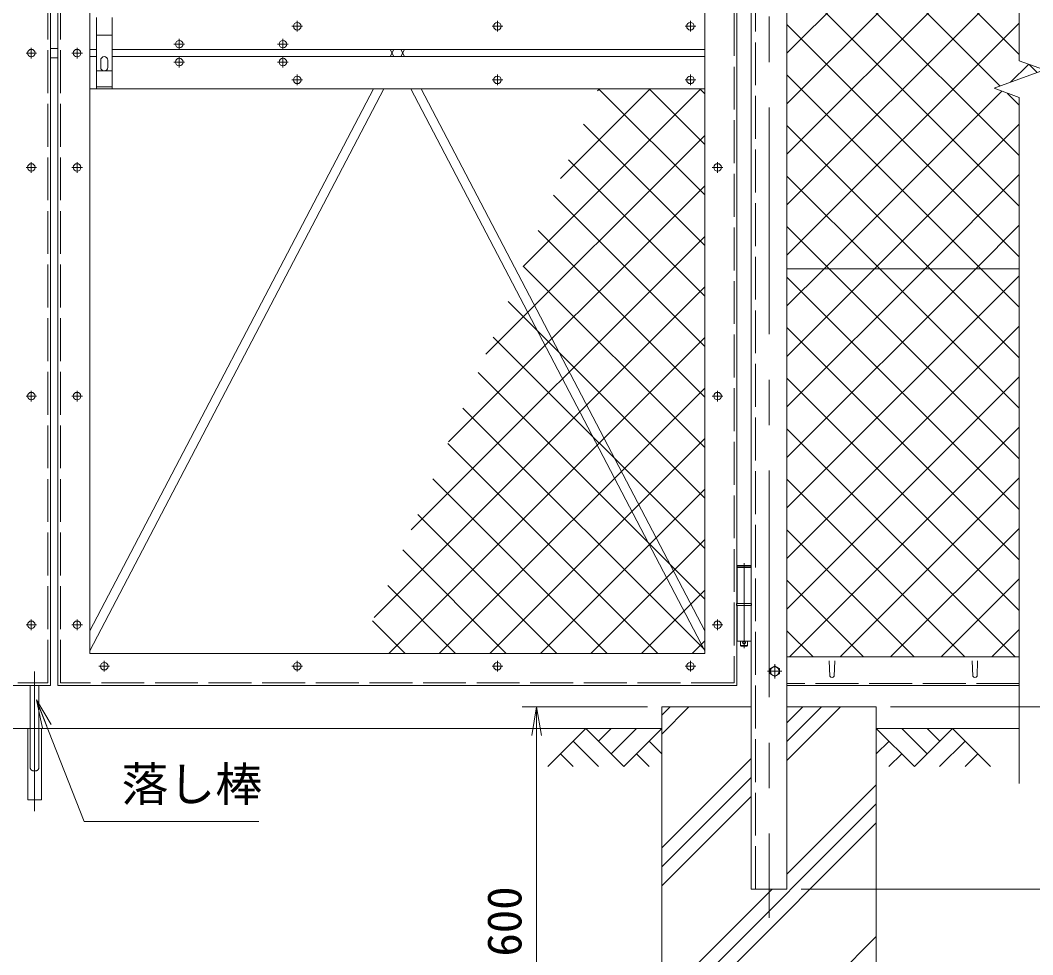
# Model space of a CAD drawing. Units: millimetres at full size; details may follow other scales. Extents: x -4200 to 4200, y -2970 to 2970.
# Drawn here: x 1194 to 2611, y -885 to 422 of the extents above; entities that cross this region are included whole.
import ezdxf
from ezdxf.enums import TextEntityAlignment as Align

# ---------------------------------------------------------------- set-up
doc = ezdxf.new("R2010")
doc.units = ezdxf.units.MM
doc.header["$LTSCALE"] = 10
doc.linetypes.add('DASHED', pattern=[7.5, 6, -1.5])
doc.linetypes.add('USER1', pattern=[50.8, 31.75, -6.35, 6.35, -6.35])
for name, color, linetype, lineweight in [('0-1_D-STR1', 1, 'Continuous', 18), ('0-2_D-BMK', 2, 'USER1', 13), ('0-3_D-STR3', 3, 'Continuous', 13), ('0-4_D-STR4', 7, 'Continuous', 18), ('0-5_D-STR-DIM', 7, 'Continuous', 13), ('0-6_D-BGD', 7, 'Continuous', 18), ('0-7_0', 7, 'Continuous', 18), ('0-8_D-DCR-HCH', 7, 'Continuous', 13), ('0-9_D-STR-TXT', 7, 'Continuous', 13), ('0-A_D-STR2', 7, 'Continuous', 13)]:
    doc.layers.add(name, color=color, linetype=linetype, lineweight=lineweight)
doc.styles.add('ＭＳ ゴシック', font='')
doc.styles.get('ＭＳ ゴシック').set_extended_font_data('MS Gothic')

# ---------------------------------------------------------------- blocks, each defined once
blk = doc.blocks.new('_Open')
at = {"layer": '0-7_0'}
blk.add_line((-10, 1.667), (0, 0), dxfattribs=at)
blk.add_lwpolyline([(-10, -1.667), (0, 0), (-10, 0)], dxfattribs=at)

msp = doc.modelspace()

# ---------------------------------------------------------------- linework, layer by layer
at = {"layer": '0-1_D-STR1', "linetype": 'DASHED'}
for p, q in [((2222.99, -793.63), (2222.99, 1276.37)), ((1250.99, -504.63), (1250.99, 1257.37)), ((1232.99, -504.63), (1232.99, 1156.37)), ((290.99, -504.63), (1232.99, -504.63)), ((2192.99, -504.63), (1250.99, -504.63)), ((2591.99, -505.63), (2266.99, -505.63))]:
    msp.add_line(p, q, dxfattribs=at)
at = {"layer": '0-1_D-STR1'}
for p, q in [((1291.99, -463.63), (1291.99, 1216.37)), ((2151.99, 1216.37), (2151.99, -463.63)), ((1300.99, 381.37), (1291.99, 381.37)), ((1300.99, 371.37), (1291.99, 371.37)), ((2151.99, 381.37), (1322.99, 381.37)), ((2151.99, 371.37), (1322.99, 371.37)), ((2151.99, 326.37), (1291.99, 326.37)), ((2151.99, -463.63), (1291.99, -463.63)), ((1291.99, -463.63), (2151.99, -463.63)), ((2266.99, -468.63), (2591.99, -468.63)), ((2326.99, -495.5), (2326.24, -474)), ((2332.99, -495.5), (2333.74, -474)), ((2526.99, -495.5), (2526.24, -474)), ((2532.99, -495.5), (2533.74, -474)), ((2591.99, -508.63), (2266.99, -508.63))]:
    msp.add_line(p, q, dxfattribs=at)
for points in [[(2266.99, -793.63), (2216.99, -793.63), (2216.99, 1276.37), (2266.99, 1276.37)], [(2196.99, 1261.37), (2196.99, -508.63), (1246.99, -508.63), (1246.99, 1261.37)]]:
    msp.add_lwpolyline(points, close=True, dxfattribs=at)
msp.add_lwpolyline([(286.99, 1261.37), (286.99, -508.63), (1236.99, -508.63), (1236.99, 1156.37)], dxfattribs=at)
at = {"layer": '0-1_D-STR1', "linetype": 'DASHED'}
msp.add_lwpolyline([(1250.99, 1257.37), (2192.99, 1257.37), (2192.99, -504.63)], dxfattribs=at)
at = {"layer": '0-1_D-STR1'}
for centre in [(2329.99, -494.25), (2529.99, -494.25)]:
    msp.add_arc(centre, 3.25, 202.61986, 337.38014, dxfattribs=at)
at = {"layer": '0-2_D-BMK'}
for p, q in [((2241.99, 1316.37), (2241.99, -833.63)), ((1589.43, 413.87), (1574.55, 413.87)), ((1581.99, 421.31), (1581.99, 406.43)), ((1869.43, 413.87), (1854.55, 413.87)), ((1861.99, 421.31), (1861.99, 406.43)), ((2139.43, 413.87), (2124.55, 413.87)), ((2131.99, 421.31), (2131.99, 406.43)), ((1209.99, 383.81), (1209.99, 368.93)), ((1273.99, 383.81), (1273.99, 368.93)), ((1424.43, 388.87), (1409.55, 388.87)), ((1416.99, 396.31), (1416.99, 381.43)), ((1569.43, 388.87), (1554.55, 388.87)), ((1561.99, 396.31), (1561.99, 381.43)), ((1202.55, 376.37), (1217.43, 376.37)), ((1281.43, 376.37), (1266.55, 376.37)), ((1416.99, 371.31), (1416.99, 356.43)), ((1561.99, 371.31), (1561.99, 356.43)), ((1424.43, 363.87), (1409.55, 363.87)), ((1569.43, 363.87), (1554.55, 363.87)), ((1581.99, 346.31), (1581.99, 331.43)), ((1861.99, 346.31), (1861.99, 331.43)), ((2131.99, 346.31), (2131.99, 331.43)), ((1589.43, 338.87), (1574.55, 338.87)), ((1869.43, 338.87), (1854.55, 338.87)), ((2139.43, 338.87), (2124.55, 338.87)), ((1202.55, 216.37), (1217.43, 216.37)), ((1209.99, 223.81), (1209.99, 208.93)), ((1281.43, 216.37), (1266.55, 216.37)), ((1273.99, 223.81), (1273.99, 208.93)), ((2177.43, 216.37), (2162.55, 216.37)), ((2169.99, 223.81), (2169.99, 208.93)), ((1209.99, -96.19), (1209.99, -111.07)), ((1273.99, -96.19), (1273.99, -111.07)), ((2169.99, -96.19), (2169.99, -111.07)), ((1202.55, -103.63), (1217.43, -103.63)), ((1281.43, -103.63), (1266.55, -103.63)), ((2177.43, -103.63), (2162.55, -103.63)), ((2206.99, -337.23), (2206.99, -456.39)), ((1202.55, -423.63), (1217.43, -423.63)), ((1209.99, -416.19), (1209.99, -431.07)), ((1281.43, -423.63), (1266.55, -423.63)), ((1273.99, -416.19), (1273.99, -431.07)), ((2177.43, -423.63), (2162.55, -423.63)), ((2169.99, -416.19), (2169.99, -431.07)), ((1311.99, -474.19), (1311.99, -489.07)), ((1581.99, -474.19), (1581.99, -489.07)), ((1861.99, -474.19), (1861.99, -489.07)), ((2131.99, -474.19), (2131.99, -489.07)), ((2249.99, -478.63), (2249.99, -498.63)), ((1214.49, -684.27), (1214.49, -489.2)), ((1319.43, -481.63), (1304.55, -481.63)), ((1589.43, -481.63), (1574.55, -481.63)), ((1869.43, -481.63), (1854.55, -481.63)), ((2139.43, -481.63), (2124.55, -481.63)), ((2259.99, -488.63), (2239.99, -488.63))]:
    msp.add_line(p, q, dxfattribs=at)
at = {"layer": '0-3_D-STR3'}
for p, q in [((1300.99, 426.37), (1300.99, 326.37)), ((1322.99, 426.37), (1322.99, 326.37)), ((1236.99, 382.87), (1246.99, 382.87)), ((1236.99, 369.87), (1246.99, 369.87)), ((1712.04, 371.37), (1717.27, 381.37)), ((1712.04, 381.37), (1717.27, 371.37)), ((1726.71, 371.37), (1731.94, 381.37)), ((1726.71, 381.37), (1731.94, 371.37)), ((1306.99, 356.37), (1306.99, 366.37)), ((1316.99, 356.37), (1316.99, 366.37)), ((1291.99, -431.88), (1688.51, 326.37)), ((1291.99, -459.93), (1703.18, 326.37)), ((1740.8, 326.37), (2151.99, -459.93)), ((1755.47, 326.37), (2151.99, -431.88)), ((2591.99, 74.62), (2266.99, 74.62)), ((2216.69, -343.63), (2197.29, -343.63)), ((2197.29, -343.63), (2197.29, -393.63)), ((2197.49, -341.63), (2198.49, -340.63)), ((2197.49, -341.63), (2197.49, -343.63)), ((2197.49, -341.63), (2216.49, -341.63)), ((2215.49, -340.63), (2198.49, -340.63)), ((2215.49, -340.63), (2216.49, -341.63)), ((2216.49, -341.63), (2216.49, -343.63)), ((2216.69, -343.63), (2216.69, -393.63)), ((2217.49, -393.63), (2196.49, -393.63)), ((2196.49, -393.63), (2196.49, -396.63)), ((2217.49, -393.63), (2217.49, -396.63)), ((2217.49, -396.63), (2196.49, -396.63)), ((2197.29, -396.63), (2197.29, -446.63)), ((2216.69, -396.63), (2216.69, -446.63)), ((2216.69, -446.63), (2197.29, -446.63)), ((2201.99, -446.63), (2201.99, -452.63)), ((2202.99, -453.63), (2201.99, -452.63)), ((2211.99, -446.63), (2211.99, -452.63)), ((2210.99, -453.63), (2202.99, -453.63)), ((1208.49, -568.63), (1208.49, -508.63)), ((1220.49, -568.63), (1220.49, -508.63)), ((1204.94, -668.63), (1204.94, -568.63)), ((1224.04, -668.63), (1224.04, -568.63)), ((1204.94, -668.63), (1224.04, -668.63))]:
    msp.add_line(p, q, dxfattribs=at)
at = {"layer": '0-3_D-STR3', "linetype": 'DASHED'}
for p, q in [((1322.99, 401.37), (1300.99, 401.37)), ((1300.99, 351.37), (1322.99, 351.37)), ((1322.99, 329.37), (1300.99, 329.37)), ((1208.49, -623.52), (1208.49, -568.63)), ((1220.49, -623.5), (1220.49, -568.63)), ((1215.99, -628), (1212.99, -628))]:
    msp.add_line(p, q, dxfattribs=at)
at = {"layer": '0-3_D-STR3'}
msp.add_lwpolyline([(2210.99, -453.63), (2211.99, -452.63), (2201.99, -452.63)], dxfattribs=at)
msp.add_lwpolyline([(2256.49, -484.88), (2249.99, -481.13), (2243.49, -484.88), (2243.49, -492.39), (2249.99, -496.14), (2256.49, -492.39)], close=True, dxfattribs=at)
for centre, radius in [((1581.99, 413.87), 5.25), ((1861.99, 413.87), 5.25), ((2131.99, 413.87), 5.25), ((1416.99, 388.87), 5.25), ((1561.99, 388.87), 5.25), ((1209.99, 376.37), 5.25), ((1273.99, 376.37), 5.25), ((1416.99, 363.87), 5.25), ((1561.99, 363.87), 5.25), ((1581.99, 338.87), 5.25), ((1861.99, 338.87), 5.25), ((2131.99, 338.87), 5.25), ((1209.99, 216.37), 5.25), ((1273.99, 216.37), 5.25), ((2169.99, 216.37), 5.25), ((1209.99, -103.63), 5.25), ((1273.99, -103.63), 5.25), ((2169.99, -103.63), 5.25), ((1209.99, -423.63), 5.25), ((1273.99, -423.63), 5.25), ((2169.99, -423.63), 5.25), ((2206.99, -448.63), 2), ((1311.99, -481.63), 5.25), ((1581.99, -481.63), 5.25), ((1861.99, -481.63), 5.25), ((2131.99, -481.63), 5.25), ((2249.99, -488.63), 6.25)]:
    msp.add_circle(centre, radius, dxfattribs=at)
for centre, start, end in [((1311.99, 366.37), 0.00035, 180.00001), ((1311.99, 356.37), 180.00002, 0.00001)]:
    msp.add_arc(centre, 5, start, end, dxfattribs=at)
at = {"layer": '0-3_D-STR3', "linetype": 'DASHED'}
for centre, start, end in [((1212.99, -623.5), 179.99999, 270.00049), ((1215.99, -623.5), 269.99951, 0.00001)]:
    msp.add_arc(centre, 4.5, start, end, dxfattribs=at)
at = {"layer": '0-4_D-STR4'}
for p, q in [((2091.99, -538.63), (2091.99, -1138.63)), ((2091.99, -538.63), (2216.99, -538.63)), ((2266.99, -538.63), (2391.99, -538.63)), ((2391.99, -538.63), (2391.99, -1138.63))]:
    msp.add_line(p, q, dxfattribs=at)
at = {"layer": '0-5_D-STR-DIM'}
for p, q in [((2591.99, 1325.82), (2591.99, 365.59)), ((2627.23, 352.77), (2591.99, 365.59)), ((2556.75, 327.12), (2627.23, 352.77)), ((2591.99, 314.29), (2556.75, 327.12)), ((2591.99, 314.29), (2591.99, -645.94)), ((2071.99, -538.63), (1896.77, -538.63)), ((1916.77, -538.63), (1916.77, -1138.63)), ((2411.99, -538.63), (3033.04, -538.63)), ((2411.99, -538.63), (2913.04, -538.63)), ((2411.99, -538.63), (3033.04, -538.63)), ((2286.99, -793.63), (3033.04, -793.63)), ((2286.99, -793.63), (3153.04, -793.63))]:
    msp.add_line(p, q, dxfattribs=at)
at = {"layer": '0-6_D-BGD'}
for p, q in [((391.99, -568.63), (2091.99, -568.63)), ((2391.99, -568.63), (2591.99, -568.63))]:
    msp.add_line(p, q, dxfattribs=at)
at = {"layer": '0-8_D-DCR-HCH'}
for p, q in [((2091.99, -576.56), (2129.92, -538.63)), ((2091.99, -550.04), (2103.4, -538.63)), ((2266.99, -613.69), (2342.05, -538.63)), ((2266.99, -587.17), (2315.53, -538.63)), ((2266.99, -560.66), (2289.02, -538.63)), ((1985.57, -568.63), (1932.36, -621.84)), ((1985.57, -568.63), (2038.78, -621.84)), ((2003.3, -586.37), (2021.04, -568.63)), ((2021.04, -604.11), (2056.52, -568.63)), ((2038.78, -621.84), (2091.99, -568.63)), ((2445.2, -621.84), (2391.99, -568.63)), ((2462.94, -604.11), (2427.47, -568.63)), ((2498.42, -568.63), (2445.2, -621.84)), ((2480.77, -586.46), (2462.94, -568.63)), ((2498.42, -568.63), (2551.63, -621.84)), ((1967.83, -586.37), (2003.47, -621.84)), ((2074.25, -586.37), (2091.99, -604.03)), ((2409.73, -586.37), (2391.99, -604.03)), ((2516.15, -586.37), (2480.52, -621.84)), ((1950.09, -604.11), (1967.91, -621.84)), ((2056.52, -604.11), (2074.34, -621.84)), ((2427.47, -604.11), (2409.65, -621.84)), ((2533.89, -604.11), (2516.07, -621.84)), ((2091.99, -735.66), (2216.99, -610.66)), ((2091.99, -762.17), (2216.99, -637.17)), ((2266.99, -772.79), (2391.99, -647.79)), ((2091.99, -788.69), (2216.99, -663.69)), ((2091.99, -974.31), (2391.99, -674.31)), ((2091.99, -1000.82), (2391.99, -700.82)), ((2091.99, -947.79), (2246.15, -793.63)), ((2113.28, -1138.63), (2391.99, -859.92))]:
    msp.add_line(p, q, dxfattribs=at)
at = {"layer": '0-9_D-STR-TXT'}
msp.add_lwpolyline([(1528.01, -698.79), (1283.69, -698.79), (1217.9, -530.33)], dxfattribs=at)
at = {"layer": '0-A_D-STR2'}
for p, q in [((2266.99, 376.26), (2555.35, 664.62)), ((2266.99, 305.55), (2591.99, 630.55)), ((2565.32, 330.23), (2266.99, 628.56)), ((2266.99, 234.84), (2591.99, 559.84)), ((2591.99, 232.85), (2266.99, 557.85)), ((2266.99, 164.13), (2591.99, 489.13)), ((2591.99, 162.14), (2266.99, 487.14)), ((2266.99, 93.42), (2591.99, 418.42)), ((2591.99, 91.43), (2266.99, 416.43)), ((2579.78, 335.5), (2605.11, 360.82)), ((2617.16, 349.1), (2605.63, 360.63)), ((2538.09, 74.62), (2266.99, 345.72)), ((1897.91, 77.89), (2146.39, 326.37)), ((1950.05, 200.74), (2075.68, 326.37)), ((2002.18, 323.58), (2004.97, 326.37)), ((2151.99, 177.87), (2003.5, 326.37)), ((2151.99, 248.58), (2074.21, 326.37)), ((2151.99, 319.29), (2144.92, 326.37)), ((2591.99, 303.56), (2575.12, 320.43)), ((2151.99, 107.16), (1982.34, 276.82)), ((2467.38, 74.62), (2266.99, 275.01)), ((2389.61, 74.62), (2591.99, 277)), ((1845.77, -44.96), (2151.99, 261.26)), ((2151.99, 36.45), (1961.27, 227.18)), ((2396.67, 74.62), (2266.99, 204.29)), ((2460.32, 74.62), (2591.99, 206.28)), ((1793.63, -167.81), (2151.99, 190.55)), ((2151.99, -34.26), (1940.2, 177.53)), ((2151.99, -104.97), (1919.13, 127.89)), ((2325.96, 74.62), (2266.99, 133.58)), ((2531.03, 74.62), (2591.99, 135.57)), ((1741.5, -290.66), (2151.99, 119.84)), ((2151.99, -175.68), (1898.06, 78.25)), ((2266.99, -48), (2389.61, 74.62)), ((2266.99, -118.72), (2460.32, 74.62)), ((2266.99, -189.43), (2531.03, 74.62)), ((2591.99, -191.42), (2325.96, 74.62)), ((2591.99, -120.71), (2396.67, 74.62)), ((2591.99, -49.99), (2467.38, 74.62)), ((2591.99, 20.72), (2538.09, 74.62)), ((2266.99, -260.14), (2591.99, 64.86)), ((2591.99, -262.13), (2266.99, 62.87)), ((1689.36, -413.51), (2151.99, 49.13)), ((2151.99, -246.39), (1876.99, 28.61)), ((2266.99, -330.85), (2591.99, -5.85)), ((2591.99, -332.84), (2266.99, -7.84)), ((1709.94, -463.63), (2151.99, -21.58)), ((2151.99, -317.1), (1855.93, -21.04)), ((2151.99, -387.81), (1834.86, -70.68)), ((2266.99, -401.56), (2591.99, -76.56)), ((2591.99, -403.55), (2266.99, -78.55)), ((1780.65, -463.63), (2151.99, -92.29)), ((2151.99, -458.52), (1813.79, -120.32)), ((2586.37, -468.63), (2266.99, -149.26)), ((2270.63, -468.63), (2591.99, -147.27)), ((1851.36, -463.63), (2151.99, -163)), ((2086.39, -463.63), (1792.72, -169.96)), ((2015.68, -463.63), (1771.65, -219.6)), ((2515.65, -468.63), (2266.99, -219.97)), ((2341.34, -468.63), (2591.99, -217.98)), ((1922.07, -463.63), (2151.99, -233.72)), ((1944.97, -463.63), (1750.58, -269.25)), ((2444.94, -468.63), (2266.99, -290.68)), ((2412.05, -468.63), (2591.99, -288.69)), ((1992.78, -463.63), (2151.99, -304.43)), ((1874.26, -463.63), (1729.51, -318.89)), ((2374.23, -468.63), (2266.99, -361.39)), ((2482.76, -468.63), (2591.99, -359.4)), ((1803.55, -463.63), (1708.45, -368.53)), ((2063.5, -463.63), (2151.99, -375.14)), ((1732.84, -463.63), (1687.38, -418.17)), ((2303.52, -468.63), (2266.99, -432.1)), ((2553.47, -468.63), (2591.99, -430.11)), ((2134.21, -463.63), (2151.99, -445.85))]:
    msp.add_line(p, q, dxfattribs=at)
for points in [[(2591.99, 374.27), (2301.64, 664.62), (2266.99, 699.27)], [(2266.99, 22.71), (2318.9, 74.62), (2567.49, 323.21)]]:
    msp.add_lwpolyline(points, dxfattribs=at)

# ---------------------------------------------------------------- block references
at = {"layer": '0-5_D-STR-DIM', "xscale": 4, "yscale": 4, "rotation": 90}
msp.add_blockref('_Open', (1916.77, -538.63), dxfattribs=at)
at = {"layer": '0-9_D-STR-TXT', "xscale": 4, "yscale": 4, "rotation": 111.33342}
msp.add_blockref('_Open', (1217.17, -528.46), dxfattribs=at)

# ---------------------------------------------------------------- texts
at = {"layer": '0-5_D-STR-DIM', "style": 'ＭＳ ゴシック'}
msp.add_text('600', height=48.09, rotation=90, dxfattribs=at).set_placement((1910.03, -887.9), align=Align.BOTTOM_LEFT)
at = {"layer": '0-9_D-STR-TXT', "style": 'ＭＳ ゴシック'}
msp.add_text('落し棒', height=48.09, dxfattribs=at).set_placement((1336.14, -685.06), align=Align.BOTTOM_LEFT)

doc.saveas('drawing.dxf')
